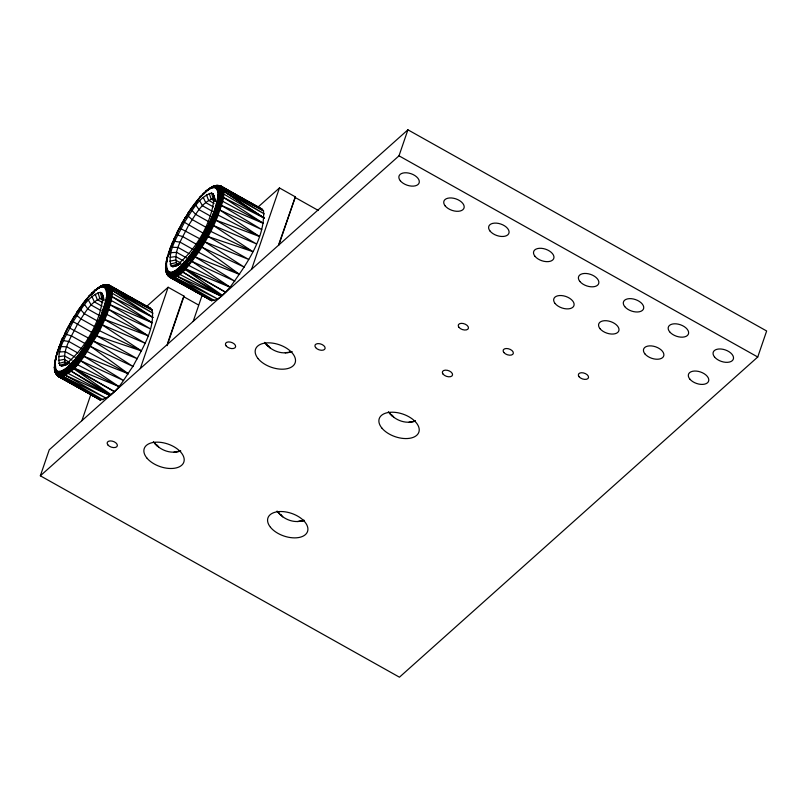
<?xml version="1.0" encoding="UTF-8"?>
<svg xmlns="http://www.w3.org/2000/svg" width="807" height="807" viewBox="0 0 807 807"><rect width="100%" height="100%" fill="white"/><g stroke="black" fill="none" stroke-linecap="round" stroke-linejoin="round"><path stroke-width="1.21" d="M55.37 363.675L55.007 366.065L54.533 364.28L55.169 362.555L55.844 369.586L55.269 372.309L57.64 376.032L100.401 399.979C116.178 396.156 124.006 378.533 132.953 366.418C141.891 349.159 154.722 330.386 152.22 310.16L150.677 308.375L109.863 285.486C106.463 283.973 101.218 284.508 99.09 287.847L96.8 289.249L100.936 286.001L102.903 285.779M61.05 342.249L58.8 347.575L59.052 348.816L60.999 343.822C60.172 342.249 63.007 334.935 63.239 338.637M172.305 244.521L172.355 242.937L167.614 257.019M55.249 369.687L54.422 367.911L54.624 363.675M54.836 363.089C55.158 389.973 83.514 349.249 86.642 343.55C94.207 331.324 100.814 318.382 105.001 304.592C106.04 299.004 109.439 291.226 104.698 286.556L101.48 286.414L99.422 287.252L94.298 291.216L99.775 287.242L97.98 288.644M54.957 367.084L55.098 371.674L55.986 372.713M166.555 270.375L165.728 268.6L166.474 263.253C166.787 289.733 194.729 249.615 197.806 243.996C205.26 231.952 211.777 219.211 215.893 205.624C216.922 200.116 220.261 192.459 215.6 187.849C209.043 186.639 204.312 193.488 200.055 197.402L203.576 193.68M166.141 263.788C166.464 290.671 194.82 249.948 197.947 244.239C205.503 232.013 212.12 219.08 216.306 205.291C217.345 199.692 220.745 191.925 216.004 187.244L212.776 187.113L210.395 188.545M66.86 364.693L61.453 366.045L59.779 365.278C55.552 350.127 66.9 334.895 73.074 321.6C80.488 311.028 87.035 296.381 100.209 292.346L101.884 293.112L103.71 298.217M102.913 294.979C101.5 320.762 84.422 350.43 63.703 365.702M178.155 265.392L172.759 266.744L171.084 265.967C166.857 250.826 178.206 235.583 184.379 222.298C191.784 211.716 198.34 197.079 211.515 193.034L213.189 193.801L215.005 198.915M214.218 195.677C212.806 221.461 195.728 251.128 175.008 266.391M77.381 356.341L74.335 360.497L76.756 364.28L118.831 386.482L80.004 360.305L78.017 358.328L77.381 356.341C87.358 343.368 95.478 328.963 101.561 313.772C103.679 305.682 110.145 294.797 104.295 287.161L101.117 287.03L99.09 287.847M185.691 260.701L186.518 263.465L188.667 265.362L230.136 287.171C245.671 265.432 265.18 238.68 263.526 210.859L261.982 209.063L221.168 186.175L216.891 185.368L214.168 187.486M172.083 244.138L170.156 249.081L170.539 247.618M55.037 365.42C53.161 369.525 55.501 375.305 59.597 377.151C78.067 372.158 86.803 350.621 96.779 335.873C102.822 324.646 108.279 312.955 111.295 300.517C111.981 295.755 114.15 289.138 109.863 285.486C107.079 284.447 102.802 283.943 101.117 287.03M166.565 262.628L167.826 256.172C159.725 279.898 174.917 284.831 188.667 265.362C201.135 250.362 210.909 233.183 218.203 215.116C220.503 206.31 227.534 194.477 221.168 186.175C217.799 184.813 213.33 185.227 210.718 187.95M188.687 257.04L189.322 259.017L191.309 261.004L230.136 287.171C224.961 292.447 219.766 300.184 211.696 300.668L168.441 276.226L166.575 272.998L167.15 270.274M57.741 354.021L57.236 352.134L59.234 346.929M169.046 254.709L168.492 253.277L169.016 252.056M80.892 307.548L79.701 308.234L86.48 299.165L87.378 298.943M198.199 199.702L191.007 208.932L197.786 199.864L198.683 199.632M55.098 371.674L54.624 369.717L55.259 367.77M215.6 187.849L217.093 186.286L219.837 185.721L221.723 186.921L222.55 188.586L223.035 193.69L221.955 200.903L215.429 219.978L204.403 241.596L191.309 261.004L184.894 268.479L179.053 273.896L174.1 276.942L170.317 277.447L167.432 274.884L165.96 271.091L166.565 268.469M55.713 359.942L56.52 355.473L55.259 361.94M167.019 260.631L167.321 257.07M166.343 266.118L165.728 268.6M54.533 364.28L55.673 359.226L54.725 365.49M54.563 364.885L55.35 359.71M166.212 264.999L166.978 259.925L165.869 265.584L165.929 264.363M55.088 361.375L55.138 360.245M166.393 262.063L166.645 260.409M71.47 363.231L71.783 365.601L73.598 367.79L114.301 391.536L73.669 368.698L111.094 394.623L70.582 370.776L68.847 368.506L68.696 365.985L74.385 360.003M182.775 263.929L183.078 266.3L184.894 268.479L225.607 292.235L184.964 269.397L222.399 295.322L181.878 271.475L180.153 269.205L180.001 266.683M55.047 360.8L56.208 355.907M166.353 261.498L167.513 256.596M82.758 304.027L90.021 295.362L94.177 292.033L91.11 295.261M194.063 204.716L195.455 203.747M68.696 365.985L65.922 368.839L66.366 371.533L67.748 373.207L110.075 395.511L71.177 371.17M177.389 268.913L177.671 272.221L179.648 274.289L221.38 296.199L182.483 271.858M55.935 356.886L57.418 351.721M56.308 356.321L57.711 351.358M167.241 257.584L168.724 252.42M86.48 299.165L85.794 300.164L90.021 295.362M200.499 196.555L197.09 200.862L201.326 196.051M63.692 369.909L63.561 372.652L65.73 375.437L106.282 398.285L62.795 376.244L61.271 373.823L61.524 371.028L66.093 368.224M174.988 270.607L174.857 273.341L177.036 276.125L217.577 298.983L174.685 277.336L172.809 275.217L172.829 271.717M57.186 352.588L58.961 347.222M57.247 353.062L60.777 343.439M57.438 353.547L58.649 349.996M40.35 475.807L49.257 449.792L407.908 129.806L766.65 330.991L757.743 357.007L399.445 677.194L40.35 475.807L399.001 155.822L407.908 129.806M81.88 420.689L90.757 394.764M168.492 253.277L170.267 247.92M168.552 253.751L169.752 250.241M168.744 254.235L169.954 250.695M140.307 368.557L168.149 287.252L184.046 296.169L167.11 345.658M167.442 343.691L183.159 297.783M193.186 321.378L202.063 295.463M251.613 269.256L279.454 187.95L295.352 196.868L278.808 245.177M278.748 244.39L295.352 196.868M93.582 292.063L88.75 296.714L92.27 292.991M58.77 347.968L60.807 342.471M170.075 248.657L172.113 243.169M59.637 371.553L59.284 374.387L60.747 376.819L100.401 399.979L59.022 376.748L57.6 374.317L58.043 371.492L61.524 371.028M170.943 272.252L170.59 275.076L172.052 277.517L211.696 300.668L169.52 277.124L167.927 275.379M92.129 292.78L91.594 293.718L96.457 289.4L94.55 290.671M202.9 194.406L206.663 190.523L211.081 187.93M60.666 343.076L62.936 337.538M61.221 342.41L62.543 339.333M171.972 243.775L174.453 238.075L174.544 239.326M172.527 243.109L173.848 240.022M172.748 243.482L174.09 240.365M169.349 272.181L168.905 275.005L169.813 276.942C188.192 271.979 196.888 250.543 206.814 235.866C212.826 224.689 218.253 213.058 221.269 200.681C221.935 195.94 224.104 189.363 219.837 185.721M62.986 338.304L68.06 327.38L65.306 332.807L65.74 333.331M174.292 239.003L182.019 222.994L191.773 208.226M55.844 369.586L56.772 370.827L56.44 374.307L58.508 376.244L62.28 375.749L67.213 372.713L73.034 367.316L79.429 359.861L92.472 340.534L103.457 318.987L109.964 299.982L111.033 292.79L110.549 287.716L108.531 285.022L105.788 285.597L104.295 287.161M168.078 271.525L167.745 275.005L170.791 275.782L175.109 274.027L180.455 269.841L192.974 255.244L205.583 235.2L215.509 214.148L219.827 200.509L220.886 193.418L220.412 188.404L219.605 186.78L216.891 185.368M62.855 338.002L65.306 332.807M174.161 238.701L176.804 233.102L177.046 234.02M205.603 191.915L206.663 190.523M65.256 332.615L67.919 327.38M176.562 233.314L179.225 228.078M176.612 233.505L185.146 217.93L186.215 218.283M208.105 189.948L210.435 187.991M67.889 327.45L73.679 317.252L74.466 317.413M67.98 327.571L70.834 322.356L71.389 322.639M68.171 327.743L74.113 317.292L83.696 303.079M179.477 228.442L181.787 224.215M73.841 317.242L70.834 322.356M185.146 217.93L182.1 223.075M212.423 187.718L214.38 185.822L219.131 185.681L221.138 188.344L221.622 193.398L220.553 200.55L217.991 209.396L209.043 230.126L196.757 251.027L183.845 267.48L178.054 272.847L173.142 275.863L171.114 276.428L168.038 275.651M77.643 312.359L76.958 312.289L73.679 317.252M75.101 316.394L76.372 314.377M188.263 212.987L184.985 218.172L188.566 212.977M102.862 286.798L104.92 284.891L106.433 285.275L108.4 287.897L108.874 292.85L107.825 299.871L101.47 318.422L93.723 334.219L81.235 354.051L68.847 368.506L61.271 373.823L57.6 374.317L55.269 372.309M80.125 307.588L76.665 312.743L76.958 312.289M191.43 208.287L188.061 213.068M76.655 312.521L79.883 307.729M78.299 311.391L79.59 309.474M187.96 213.219L191.188 208.428M105.394 288.109L107.593 286.283L110.418 286.233L150.677 308.375M216.7 188.808L218.899 186.972L221.723 186.921L261.982 209.063M79.742 307.951L83.313 303.19M81.547 306.65L83.504 303.957M191.047 208.64L194.618 203.889M192.853 207.349L194.154 205.543M106.161 289.642L108.4 287.897L111.245 287.897L152.22 310.16L111.073 286.525M217.466 190.331L219.706 188.586L222.55 188.586L263.526 210.859L222.369 187.214M82.839 303.674L86.147 299.417M84.796 302.232L86.087 300.587M194.144 204.363L197.786 199.864M196.101 202.93L197.392 201.276M106.564 291.731L109.54 289.935L112.334 290.449L152.977 313.207L111.891 288.18M217.87 192.419L220.846 190.634L223.64 191.148L264.282 213.905L223.196 188.878M85.915 299.76L89.567 295.564M197.221 200.449L200.872 196.262M106.605 294.343L109.581 292.729L112.385 293.294L152.927 317.433L111.386 296.361L108.531 296.129L106.282 297.44M217.91 195.032L220.886 193.418L223.69 193.983L264.232 218.132L222.692 197.049L219.837 196.827L217.587 198.139M88.921 296.25L92.543 292.437M200.227 196.948L204.332 192.893M203.364 194.356L207.762 190.089M91.816 293.213L95.357 289.834M93.027 292.195L95.872 289.562M203.122 193.902L207.177 190.25M105.606 300.991L107.825 299.871L110.65 300.204L152.079 322.709L109.54 304.491L106.746 304.037L104.587 304.925M216.912 201.679L219.131 200.57L221.955 200.903L263.385 223.398L220.846 205.18L218.041 204.726L215.893 205.624M146.238 306.801L168.149 287.252M257.544 207.5L279.454 187.95M184.046 296.169L183.562 296.603L198.562 305.016M206.209 190.906L209.275 188.475M205.856 191.37L209.83 188.182M94.913 290.207L99.13 287.302M214.531 209.911L216.609 209.255L219.373 209.83L261.75 229.571L221.491 205.492M103.225 309.212L105.303 308.556L108.067 309.142L150.445 328.883L110.186 304.804M208.801 188.878L212.241 186.699L214.208 186.467M208.408 189.373L212.866 186.498M211.898 187.426L215.711 185.539M97.496 288.19L101.571 285.799M100.593 286.737L104.416 284.841M212.866 214.47L214.844 214.067L217.557 214.783L259.39 236.471L214.077 219.443L210.899 219.252M101.561 313.772L103.538 313.378L106.252 314.094L148.085 335.773L102.771 318.745L99.594 318.553M97.97 287.786L98.525 287.484M264.656 342.37C270.436 350.541 282.016 355.403 291.579 351.469M153.35 441.681C159.13 449.842 170.711 454.704 180.274 450.77M415.282 420.84C405.719 424.775 394.149 419.912 388.359 411.741M303.977 520.142C294.414 524.086 282.843 519.214 277.053 511.053M211.656 187.012L215.035 185.62M211.152 187.436L213.24 186.588L216.508 186.72C221.975 192.944 216.982 202.476 215.408 209.427C211.091 221.764 205.079 233.455 198.189 244.531C192.177 253.812 185.741 263.082 177.167 270.194C174.272 273.25 166.857 275.964 166.02 269.73M100.35 286.314L103.73 284.921L107.825 284.982L109.833 287.655L110.317 292.709L109.248 299.851L106.685 308.698L97.738 329.438L85.451 350.339L72.539 366.792L66.749 372.148L61.846 375.164L59.809 375.739L56.732 374.952M99.846 286.737L101.934 285.89L105.203 286.031C110.67 292.245 105.677 301.778 104.113 308.738C99.786 321.065 93.773 332.756 86.884 343.843C80.871 353.123 74.436 362.383 65.861 369.505C62.966 372.552 55.552 375.275 54.715 369.041M172.759 266.744L178.226 265.039L176.723 264.343C172.92 250.715 183.139 236.996 188.687 225.032C195.355 215.519 201.256 202.335 213.119 198.704L214.612 199.4L213.189 193.801M61.453 366.045L66.92 364.34L65.428 363.654C61.614 350.016 71.833 336.307 77.381 324.343C84.049 314.821 89.95 301.647 101.813 298.005L103.306 298.701L101.884 293.112M177.792 264.938L180.768 264.02M66.487 364.239L69.463 363.332M171.084 265.967L176.723 264.343M59.779 365.278L65.428 363.654M170.055 264.101L175.805 262.668L179.104 264.514M58.76 363.412L64.499 361.97L67.798 363.816M285.254 352.891L287.393 352.387M173.949 452.202L177.167 451.426M408.957 422.273L411.106 421.758M297.652 521.574L300.87 520.808M289.753 352.225L292.114 351.731M178.448 451.537L180.808 451.032M287.625 352.709L291.62 351.872L289.521 352.044M176.319 452.011L180.324 451.184L178.216 451.345M411.328 422.081L415.333 421.244L413.224 421.415M300.022 521.383L304.027 520.555L301.919 520.717M169.702 261.196L175.482 260.046L180.98 263.132M58.397 360.507L64.177 359.357L69.674 362.434M208.67 224.185L211.686 224.739L256.374 243.885L216.064 220.311M97.365 323.486L100.381 324.051L145.068 343.197L104.759 319.612M213.774 186.155L217.093 186.286L219.04 188.878L219.504 193.781L218.465 200.721L214.238 214.067L204.534 234.666L192.187 254.266L179.951 268.549L174.726 272.635L170.499 274.36L167.513 273.593L166.535 272.302M216.407 185.58L218.969 185.499M219.615 185.781L216.226 185.58M170.025 257.342L175.775 256.576L183.471 260.893M102.469 285.456L105.788 285.597L107.734 288.19L108.199 293.092L107.16 300.022L100.885 318.362L90.283 339.142L77.704 357.794L65.922 370.181L59.193 373.661L56.208 372.905L54.624 369.717M105.102 284.881L107.664 284.8M58.719 356.644L64.469 355.887L72.166 360.194M171.023 252.652L176.672 252.359L186.558 257.907M59.718 351.953L65.367 351.66L75.263 357.208M59.022 376.748C77.452 371.765 86.188 350.248 96.154 335.52C102.186 324.303 107.634 312.632 110.65 300.204C111.326 295.453 113.494 288.845 109.227 285.194L108.531 285.022M172.658 247.265L178.145 247.507L189.141 253.67M61.352 346.566L66.84 346.818L77.835 352.982M206.219 229.188L252.773 251.623L208.085 236.562L203.556 234.212M94.913 328.499L141.467 350.924L96.779 335.873L92.25 333.513M174.887 241.354L180.153 242.191L193.337 249.585M63.582 340.655L68.847 341.492L82.032 348.896M105.586 284.679L108.299 286.082L109.54 289.935L109.248 296.028L107.432 304.017L102.106 318.553L91.272 339.797L81.668 354.545L69.15 369.142L63.814 373.328L59.486 375.084L57.791 375.013L55.441 372.985M177.641 235.089L182.624 236.552L196.918 244.571M66.335 334.401L71.319 335.863L85.613 343.873M195.233 256.989L239.598 274.43L197.806 243.996M80.428 352.296L81.668 354.545L83.928 356.291L128.303 373.742L86.5 343.298M200.741 239.165L205.028 241.959L248.697 259.43L208.085 236.562M89.436 338.476L93.723 341.26L137.392 358.742L96.779 335.873M185.499 268.872L230.136 287.171M74.194 368.174L118.831 386.482M217.083 185.751L218.899 186.972L220.129 190.795L219.837 196.827L218.041 204.726L212.776 219.121L202.053 240.153L192.54 254.75L180.153 269.205L172.577 274.521L168.905 275.005L166.575 272.998M180.839 228.674L199.793 238.791M105.778 285.053L106.413 285.345M69.533 327.985L88.488 338.103M177.036 276.125L221.38 296.199M65.73 375.437L110.075 395.511M191.925 261.377L234.847 281.189L194.618 256.616L191.733 252.995M80.619 360.689L123.542 380.49L83.928 356.291M201.831 247.204L244.259 267.117L205.028 241.959M90.525 346.516L132.953 366.418L93.723 341.26M56.772 370.827L58.043 371.492M171.76 277.497L168.512 275.772L171.77 277.648M239.598 274.43L198.552 252.238L194.79 248.627M172.637 277.911L214.329 300.486L174.685 277.336M128.303 373.742L87.247 351.539L83.484 347.928M61.332 377.222L103.024 399.788L63.38 376.647M169.52 277.124L211.696 300.668M399.001 155.822L757.743 357.007M294.868 197.301L318.432 210.516M215.308 199.934L213.119 198.704L211.515 193.034M215.479 201.488L211.081 199.016L209.265 193.387M214.077 203.414L208.579 200.328L206.481 194.84M213.391 206.915L205.694 202.597L203.273 197.362M212.392 211.313L202.496 205.765L199.722 200.882M211.182 216.498L199.097 209.719L195.94 205.271M208.781 221.743L195.587 214.339L192.046 210.415M206.37 227.513L192.076 219.504L188.152 216.145M202.981 233.052L184.379 222.298M104.012 299.246L101.813 298.005L100.209 292.346M104.174 300.789L99.775 298.328L97.96 292.689M102.771 302.716L97.284 299.639L95.176 294.152M102.086 306.226L94.389 301.909L91.968 296.673M101.087 310.614L91.191 305.066L88.417 300.184M99.876 315.799L87.792 309.02L84.634 304.572M97.476 321.045L84.281 313.651L80.74 309.717M95.065 326.825L80.781 318.805L76.847 315.446M91.675 332.353L73.074 321.6M220.694 186.397L232.618 193.176M234.787 194.416L236.955 195.647M239.114 196.878L245.621 200.57M247.789 201.811L249.958 203.041M109.389 285.708L121.312 292.487M123.481 293.718L125.65 294.948M127.809 296.179L134.315 299.881M141.901 304.199L144.07 305.429L141.982 304.158M173.939 278.899L177.197 280.775M179.366 282.026L181.545 283.277M183.714 284.528L209.78 299.528L209.013 297.914M62.633 378.201L65.892 380.077M68.07 381.328L70.239 382.579M72.408 383.829L100.401 399.979M221.168 186.175L245.792 200.499M247.931 201.74L254.356 205.472M109.863 285.486L134.487 299.8M136.625 301.041L139.833 302.918M223.337 197.352L263.385 223.398M112.032 296.663L152.079 322.709M213.643 225.667L252.773 251.623M112.334 290.449L152.927 317.433M102.338 324.969L141.467 350.924M220.018 210.153L259.39 236.471M108.713 309.454L148.085 335.773M56.621 374.68L58.215 376.435L98.484 398.84L97.708 397.215M389.7 413.093L392.101 415.968M265.997 343.721L268.398 346.596M278.395 512.405L280.806 515.269M154.692 443.033L157.093 445.898M392.232 415.161L394.008 417.512M268.529 345.779L270.305 348.14M280.927 514.462L282.702 516.823M157.224 445.091L158.999 447.441M167.432 274.884L165.929 270.406M389.388 412.599L390.548 414.314M265.685 343.227L266.845 344.942M278.082 511.91L279.242 513.615M154.379 442.529L155.539 444.243M55.491 372.229L56.127 374.186M214.571 198.583L215.086 200.62M103.266 297.884L103.78 299.932M166.161 269.831L166.403 272.363M165.788 267.309L166.121 271.747M54.483 366.62L54.815 371.049M54.392 367.266L54.422 367.911M264.232 218.132L223.64 191.148L264.232 218.132M445.192 205.926A10.632 6.073 18.9 0 0 462.936 209.649A10.632 6.073 18.9 0 0 453.756 198.28A10.632 6.073 18.9 0 0 445.192 205.926M400.302 180.748A10.632 6.073 18.9 0 0 418.056 184.48A10.632 6.073 18.9 0 0 408.867 173.112A10.632 6.073 18.9 0 0 400.302 180.748M258.069 358.59A20.932 11.944 18.9 0 0 293.012 365.934A20.932 11.944 18.9 0 0 274.945 343.54A20.932 11.944 18.9 0 0 258.069 358.59M381.782 427.962A20.932 11.944 18.9 0 0 416.725 435.306A20.932 11.944 18.9 0 0 398.648 412.912A20.932 11.944 18.9 0 0 381.782 427.962M146.773 457.902A20.932 11.944 18.9 0 0 181.706 465.236A20.932 11.944 18.9 0 0 163.639 442.851A20.932 11.944 18.9 0 0 146.773 457.902M270.476 527.274A20.932 11.944 18.9 0 0 305.419 534.607A20.932 11.944 18.9 0 0 287.342 512.223A20.932 11.944 18.9 0 0 270.476 527.274M458.961 327.339A5.316 3.036 18.9 0 0 467.838 329.206A5.316 3.036 18.9 0 0 463.248 323.516A5.316 3.036 18.9 0 0 458.961 327.339M226.142 345.921A5.316 3.036 18.9 0 0 235.019 347.787A5.316 3.036 18.9 0 0 230.429 342.097A5.316 3.036 18.9 0 0 226.142 345.921M503.85 352.508A5.316 3.036 18.9 0 0 512.727 354.374A5.316 3.036 18.9 0 0 508.138 348.685A5.316 3.036 18.9 0 0 503.85 352.508M579.063 376.718A5.316 3.036 18.9 0 0 587.93 378.584A5.316 3.036 18.9 0 0 583.34 372.895A5.316 3.036 18.9 0 0 579.063 376.718M107.876 444.919A5.316 3.036 18.9 0 0 116.753 446.775A5.316 3.036 18.9 0 0 112.163 441.096A5.316 3.036 18.9 0 0 107.876 444.919M315.638 347.595A5.316 3.036 18.9 0 0 324.515 349.461A5.316 3.036 18.9 0 0 319.925 343.772A5.316 3.036 18.9 0 0 315.638 347.595M443.073 374.125A5.316 3.036 18.9 0 0 451.94 375.991A5.316 3.036 18.9 0 0 447.35 370.302A5.316 3.036 18.9 0 0 443.073 374.125M689.773 379.028A10.632 6.073 18.9 0 0 707.527 382.76A10.632 6.073 18.9 0 0 698.348 371.381A10.632 6.073 18.9 0 0 689.773 379.028M644.894 353.859A10.632 6.073 18.9 0 0 662.638 357.582A10.632 6.073 18.9 0 0 653.458 346.213A10.632 6.073 18.9 0 0 644.894 353.859M600.005 328.681A10.632 6.073 18.9 0 0 617.748 332.413A10.632 6.073 18.9 0 0 608.569 321.035A10.632 6.073 18.9 0 0 600.005 328.681M555.115 303.513A10.632 6.073 18.9 0 0 572.869 307.235A10.632 6.073 18.9 0 0 563.679 295.866A10.632 6.073 18.9 0 0 555.115 303.513M714.508 356.956A10.632 6.073 18.9 0 0 732.262 360.689A10.632 6.073 18.9 0 0 723.082 349.31A10.632 6.073 18.9 0 0 714.508 356.956M669.628 331.788A10.632 6.073 18.9 0 0 687.372 335.52A10.632 6.073 18.9 0 0 678.193 324.142A10.632 6.073 18.9 0 0 669.628 331.788M624.739 306.61A10.632 6.073 18.9 0 0 642.483 310.342A10.632 6.073 18.9 0 0 633.303 298.973A10.632 6.073 18.9 0 0 624.739 306.61M579.85 281.441A10.632 6.073 18.9 0 0 597.604 285.174A10.632 6.073 18.9 0 0 588.414 273.795A10.632 6.073 18.9 0 0 579.85 281.441M534.96 256.273A10.632 6.073 18.9 0 0 552.714 259.995A10.632 6.073 18.9 0 0 543.535 248.627A10.632 6.073 18.9 0 0 534.96 256.273M490.071 231.095A10.632 6.073 18.9 0 0 507.825 234.827A10.632 6.073 18.9 0 0 498.645 223.448A10.632 6.073 18.9 0 0 490.071 231.095"/></g></svg>
